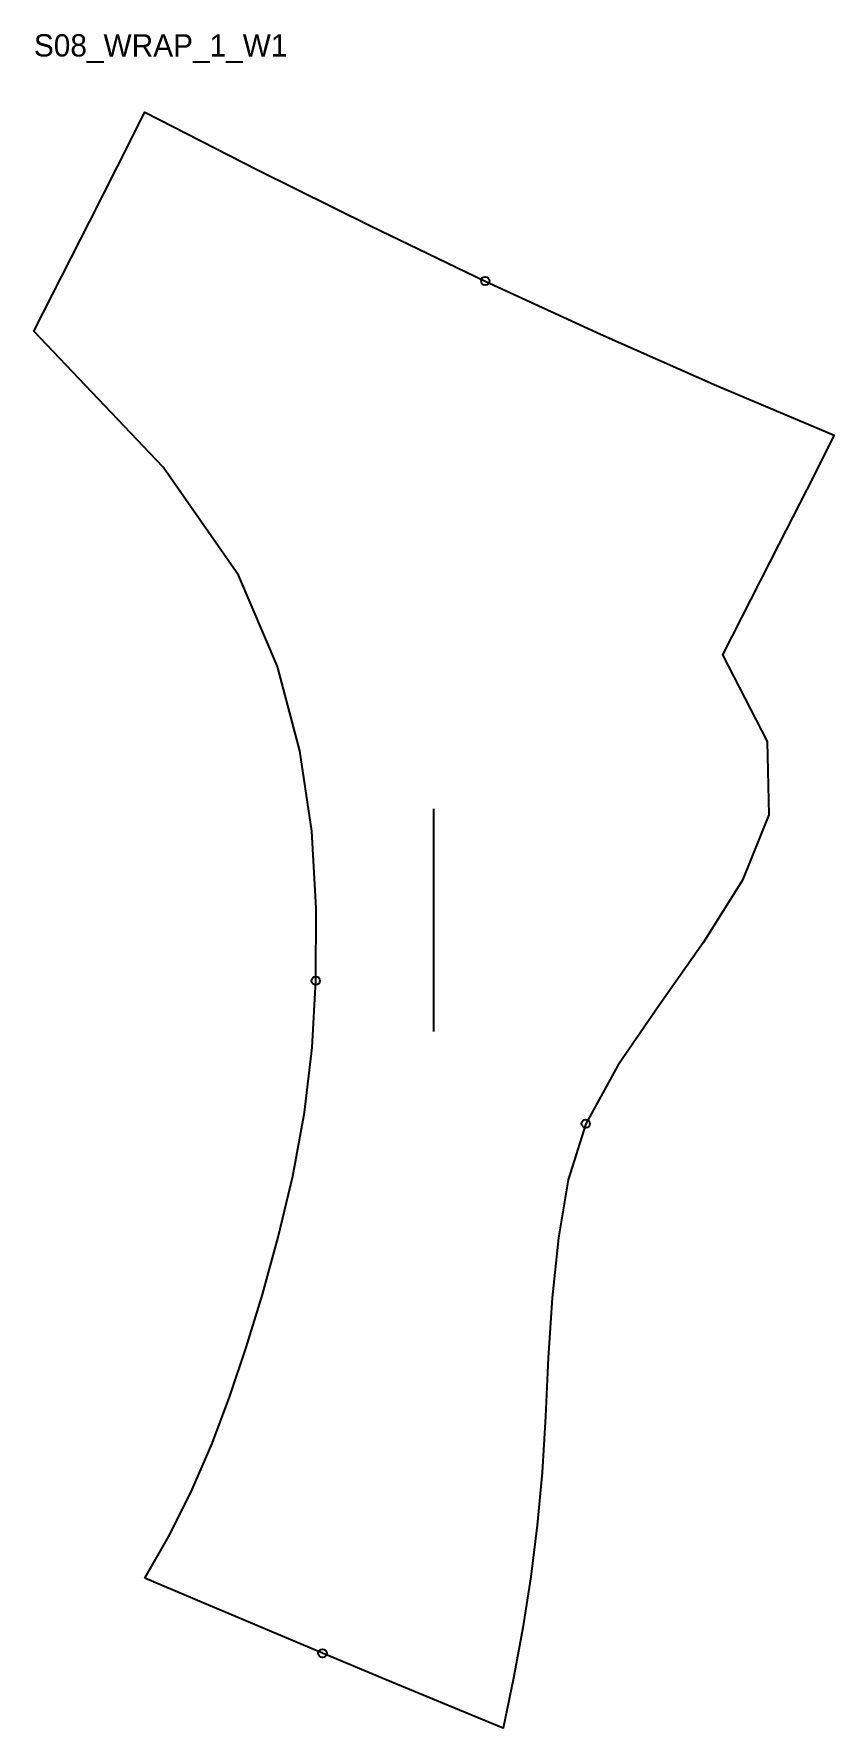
# Model space of a CAD drawing. Header units: millimetres. Extents: x -40 to 247, y -54 to 554.
import ezdxf

# ---------------------------------------------------------------- set-up
doc = ezdxf.new("R2010")
doc.units = ezdxf.units.MM
for name, color, linetype in [('CUT', 1, 'Continuous'), ('GRAIN', 3, 'Continuous'), ('ID', 7, 'Continuous'), ('NOTCH', 2, 'Continuous'), ('SEAM', 5, 'Continuous')]:
    doc.layers.add(name, color=color, linetype=linetype)

msp = doc.modelspace()

# ---------------------------------------------------------------- linework, layer by layer
at = {"layer": 'CUT'}
msp.add_lwpolyline([(0, 0), (8.93, 15.73), (16.97, 31.84), (24.15, 48.36), (30.49, 65.28), (36.27, 82.79), (42.12, 101.76), (47.84, 122.36), (53.03, 144.29), (57.23, 167.12), (60, 190.41), (61.26, 214.35), (61.43, 240.36), (59.84, 267.98), (55.6, 296.84), (47.56, 327.14), (33.53, 359.87), (6.58, 398.64), (-39.85, 447.43), (-29.8, 467.2), (-19.81, 486.89), (-9.88, 506.48), (0, 525.99), (40.41, 505.27), (81.09, 485.08), (122.07, 465.43), (163.38, 446.36), (205.08, 427.92), (247.23, 410.15), (237.4, 390.68), (227.45, 371.03), (217.39, 351.23), (207.18, 331.34), (223.17, 300.19), (223.86, 273.93), (214.42, 250.46), (200.3, 227.92), (184.53, 205.76), (169.67, 184.01), (158.14, 163.08), (151.82, 142.98), (148.3, 122.12), (146.09, 100.61), (144.69, 79.05), (143.64, 58), (142.48, 37.93), (140.76, 18.97), (138.4, 0.48), (135.56, -17.8), (132.27, -35.88), (128.54, -53.79), (106.75, -44.79), (85.14, -35.85), (63.69, -26.91), (42.36, -17.95), (21.14, -8.98), (0, 0)], close=True, dxfattribs=at)
at = {"layer": 'GRAIN'}
msp.add_line((103.69, 196.1), (103.69, 276.1), dxfattribs=at)
at = {"layer": 'NOTCH'}
for centre in [(122.07, 465.43), (61.26, 214.35), (158.14, 163.08), (63.69, -26.91)]:
    msp.add_circle(centre, 1.5, dxfattribs=at)
at = {"layer": 'SEAM'}
msp.add_lwpolyline([(0, 0), (8.93, 15.73), (16.97, 31.84), (24.15, 48.36), (30.49, 65.28), (36.27, 82.79), (42.12, 101.76), (47.84, 122.36), (53.03, 144.29), (57.23, 167.12), (60, 190.41), (61.26, 214.35), (61.43, 240.36), (59.84, 267.98), (55.6, 296.84), (47.56, 327.14), (33.53, 359.87), (6.58, 398.64), (-39.85, 447.43), (-29.8, 467.2), (-19.81, 486.89), (-9.88, 506.48), (0, 525.99), (40.41, 505.27), (81.09, 485.08), (122.07, 465.43), (163.38, 446.36), (205.08, 427.92), (247.23, 410.15), (237.4, 390.68), (227.45, 371.03), (217.39, 351.23), (207.18, 331.34), (223.17, 300.19), (223.86, 273.93), (214.42, 250.46), (200.3, 227.92), (184.53, 205.76), (169.67, 184.01), (158.14, 163.08), (151.82, 142.98), (148.3, 122.12), (146.09, 100.61), (144.69, 79.05), (143.64, 58), (142.48, 37.93), (140.76, 18.97), (138.4, 0.48), (135.56, -17.8), (132.27, -35.88), (128.54, -53.79), (106.75, -44.79), (85.14, -35.85), (63.69, -26.91), (42.36, -17.95), (21.14, -8.98)], close=True, dxfattribs=at)

# ---------------------------------------------------------------- texts
at = {"layer": 'ID'}
msp.add_text('S08_WRAP_1_W1', height=8, dxfattribs=at).set_placement((-39.85, 545.99))

doc.saveas('drawing.dxf')
